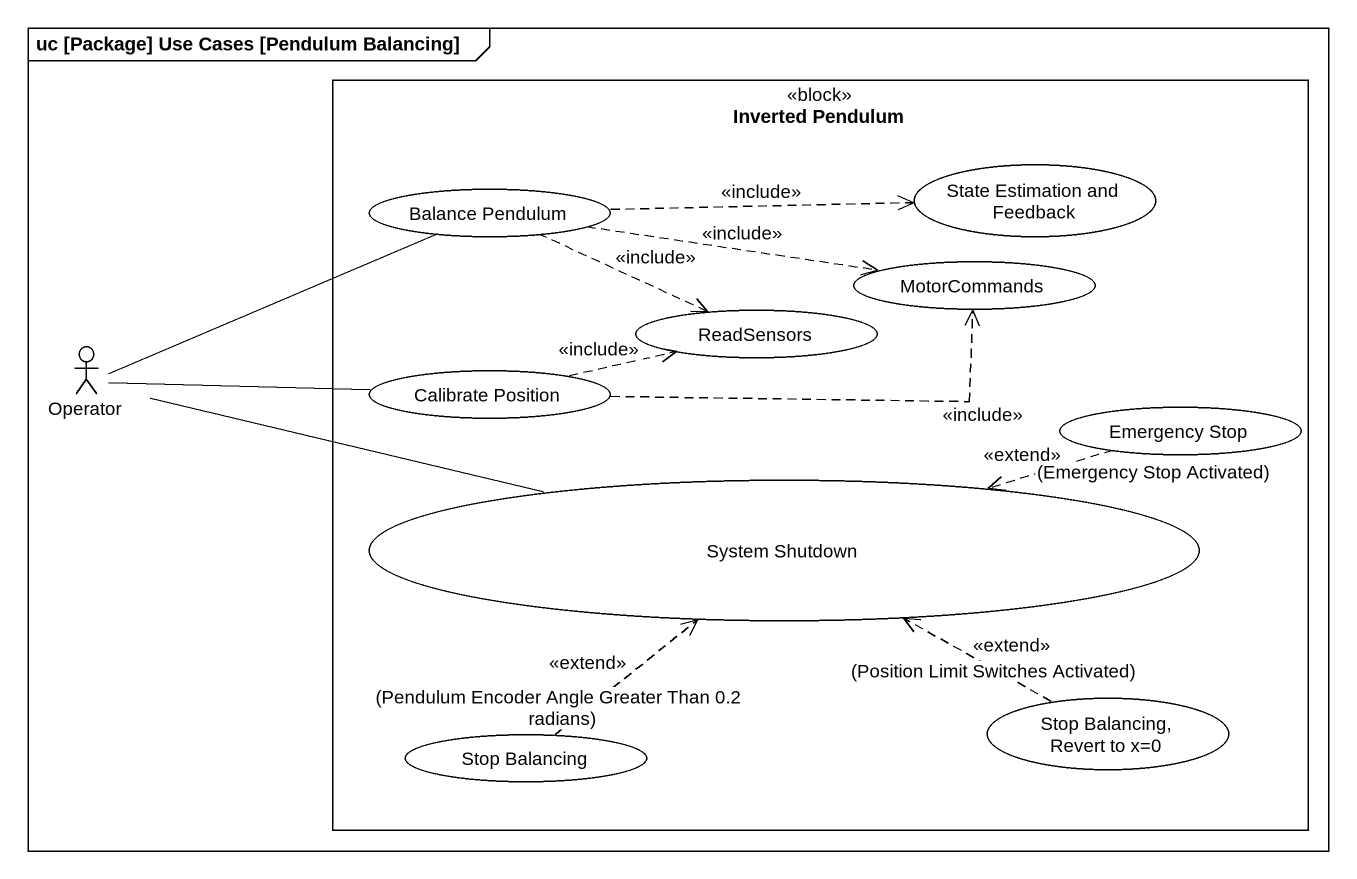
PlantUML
@startuml
mainframe uc [Package] Use Cases [Pendulum Balancing]
rectangle "Inverted Pendulum" as Inverted_Pendulum <<block>> {
  usecase "State Estimation and Feedback" as State_Estimation_and
  usecase "Balance Pendulum" as Balance_Pendulum
  usecase ReadSensors
  usecase MotorCommands
  usecase "Calibrate Position" as Calibrate_Position
  usecase "Emergency Stop" as Emergency_Stop
  usecase "System Shutdown" as System_Shutdown
  usecase "Stop Balancing, Revert to x=0" as Stop_Balancing_Revert_to_x_0
  usecase "Stop Balancing" as Stop_Balancing
}
actor Operator
Balance_Pendulum .right.> State_Estimation_and : <<include>>
Balance_Pendulum .right.> ReadSensors : <<include>>
Balance_Pendulum .right.> MotorCommands : <<include>>
Operator -right- Balance_Pendulum
Operator -right- Calibrate_Position
Operator -right- System_Shutdown
Calibrate_Position .right.> ReadSensors : <<include>>
Calibrate_Position .right.> MotorCommands : <<include>>
Emergency_Stop .left.> System_Shutdown : <<extend>>\n(Emergency Stop Activated)
Stop_Balancing_Revert_to_x_0 .left.> System_Shutdown : <<extend>>\n(Position Limit Switches Activated)
Stop_Balancing .up.> System_Shutdown : <<extend>>\n(Pendulum Encoder Angle Greater Than 0.2 radians)
@enduml
